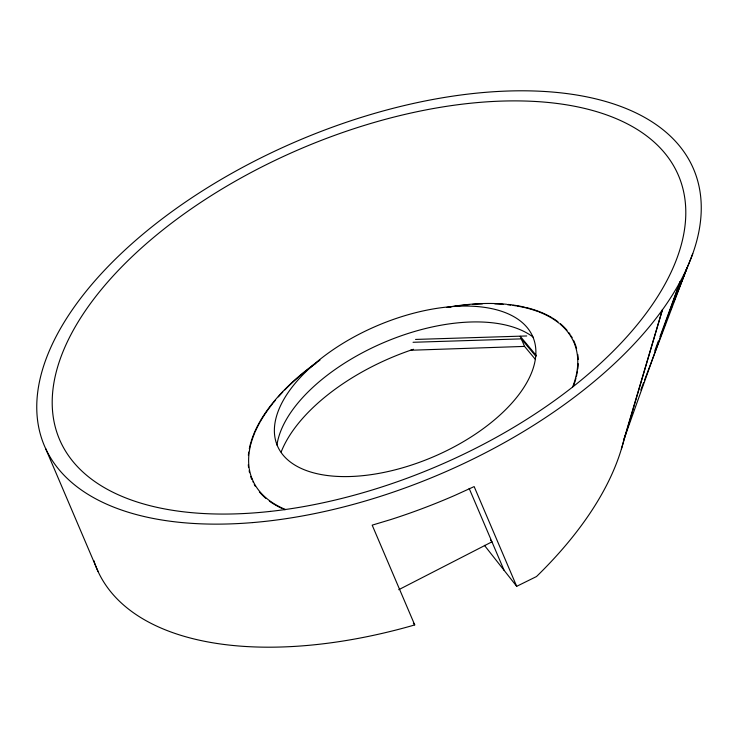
<?xml version="1.0" encoding="UTF-8"?>
<svg xmlns="http://www.w3.org/2000/svg" width="738" height="738" viewBox="0 0 738 738"><rect width="100%" height="100%" fill="white"/><g stroke="black" fill="none" stroke-linecap="round" stroke-linejoin="round"><path stroke-width="1.11" d="M621.387 449.018L662.373 309.895L624.127 438.778A403.806 207.369 -23.1 0 1 536.489 576.553L516.692 586.323L484.396 545.308M624.127 438.778L680.215 281.593L659.947 336.759M654.772 350.818L658.351 341.085M640.796 390.024L643.647 382.505M644.458 380.356L687.161 267.58L677.004 293.318M671.073 308.327L672.346 305.108M674.043 300.818L676.156 295.458M669.855 311.611L672.401 305.181M673.25 303.032L692.742 253.734M398.732 589.699L491.951 541.84L490.539 540.05M252.876 481.896L253.346 481.693A174.786 89.759 -23.1 0 0 285.44 509.478M249.25 468.565A174.786 89.759 -23.1 0 0 252.156 479.008L251.676 479.211A175.303 90.027 -23.1 0 1 250.652 476.444M516.692 586.323L474.156 486.591L455.115 495.272A352.847 181.207 -23.1 0 1 390.55 519.626L372.183 525.152L414.728 624.892L411.352 625.907A352.847 181.207 -23.1 0 1 93.791 560.493M526.711 335.965L415.549 339.434M410.605 350.246L524.543 346.408L535.52 359.544M413.049 342.284L521.332 338.88L535.972 356.399M536.323 355.559L520.225 336.297L524.543 346.408M413.335 623.13L414.728 624.892M252.156 479.008L253.346 481.693M469.156 488.408L504.1 570.336M45.59 448.501L98.08 571.553M574.607 344.102A174.786 89.759 -23.1 0 1 572.642 386.952M249.103 467.578A174.786 89.759 -23.1 0 1 249.093 453.04M249.241 451.96A174.786 89.759 -23.1 0 1 250.523 445.374M250.736 444.544A174.786 89.759 -23.1 0 1 251.188 442.874M251.427 442.034A174.786 89.759 -23.1 0 1 254.804 432.671M255.182 431.813A174.786 89.759 -23.1 0 1 259.951 422.265M260.449 421.389A174.786 89.759 -23.1 0 1 272.47 403.852M273.171 402.976A174.786 89.759 -23.1 0 1 275.339 400.347M278.346 396.859A174.786 89.759 -23.1 0 1 282.811 392.007M284.813 389.932A174.786 89.759 -23.1 0 1 315.836 363.419M448.769 307.368A174.786 89.759 -23.1 0 1 450.863 307.017M454.008 306.519A174.786 89.759 -23.1 0 1 469.442 304.656M472.468 304.407A174.786 89.759 -23.1 0 1 482.375 303.871M494.82 303.862A174.786 89.759 -23.1 0 1 503.095 304.314M507.55 304.72A174.786 89.759 -23.1 0 1 510.834 305.098M512.993 305.394A174.786 89.759 -23.1 0 1 516.176 305.883M517.218 306.058A174.786 89.759 -23.1 0 1 523.353 307.266M524.349 307.488A174.786 89.759 -23.1 0 1 538.371 311.694M539.238 312.026A174.786 89.759 -23.1 0 1 548.242 316.141M549.007 316.556A174.786 89.759 -23.1 0 1 559.164 323.318M559.985 323.991A174.786 89.759 -23.1 0 1 574.247 343.188M573.527 340.301A175.303 90.027 -23.1 0 1 576.599 348.585M577.78 354.452A175.303 90.027 -23.1 0 1 578.223 359.526M578.232 363.696A175.303 90.027 -23.1 0 1 577.789 369.037M577.476 371.205A175.303 90.027 -23.1 0 1 577.088 373.4M576.867 374.498A175.303 90.027 -23.1 0 1 576.36 376.712M575.926 378.391A175.303 90.027 -23.1 0 1 575.446 380.07M575.197 380.919A175.303 90.027 -23.1 0 1 573.444 386.02M285.071 509.764A175.303 90.027 -23.1 0 1 283.383 509.054M281.731 508.307A175.303 90.027 -23.1 0 1 277.756 506.333M276.99 505.917A175.303 90.027 -23.1 0 1 274.988 504.783M274.01 504.202A175.303 90.027 -23.1 0 1 269.379 501.12M265.984 498.464A175.303 90.027 -23.1 0 1 259.379 491.877M255.256 486.213A175.303 90.027 -23.1 0 1 254.25 484.515M249.555 472.652A175.303 90.027 -23.1 0 1 249.121 470.706M248.614 467.744A175.303 90.027 -23.1 0 1 248.291 464.719M248.374 455.309A175.303 90.027 -23.1 0 1 248.752 452.08M249.315 448.796A175.303 90.027 -23.1 0 1 250.948 442.127M251.206 441.278A175.303 90.027 -23.1 0 1 251.75 439.58M252.036 438.732A175.303 90.027 -23.1 0 1 253.291 435.319M253.623 434.461A175.303 90.027 -23.1 0 1 257.608 425.789M258.069 424.922A175.303 90.027 -23.1 0 1 319.951 360.153M446.758 307.432A175.303 90.027 -23.1 0 1 506.72 304.296M507.836 304.407A175.303 90.027 -23.1 0 1 524.672 307.183M525.668 307.414A175.303 90.027 -23.1 0 1 551.406 317.405M552.384 317.995A175.303 90.027 -23.1 0 1 557.891 321.722M560.41 323.733A175.303 90.027 -23.1 0 1 567.024 330.32M568.897 332.69A175.303 90.027 -23.1 0 1 570.059 334.323M571.147 335.984A175.303 90.027 -23.1 0 1 572.153 337.681M276.953 445.051A145.238 74.584 -23.1 0 1 385.015 342.035A145.238 74.584 -23.1 0 1 533.076 337.054M281.16 451.988A154.085 79.132 -23.1 0 1 413.446 349.277M252.654 522.587A352.847 181.207 -23.1 0 0 696.7 177.507A352.847 181.207 -23.1 0 0 157.646 222.322A352.847 181.207 -23.1 0 0 252.654 522.587M270.551 511.379A336.436 172.775 -23.1 0 0 678.997 176.76A336.436 172.775 -23.1 0 0 157.452 234.287A336.436 172.775 -23.1 0 0 270.551 511.379M364.489 475.493A138.873 71.318 -23.1 0 0 533.085 337.377A138.873 71.318 -23.1 0 0 317.81 361.122A138.873 71.318 -23.1 0 0 364.489 475.493"/></g></svg>
